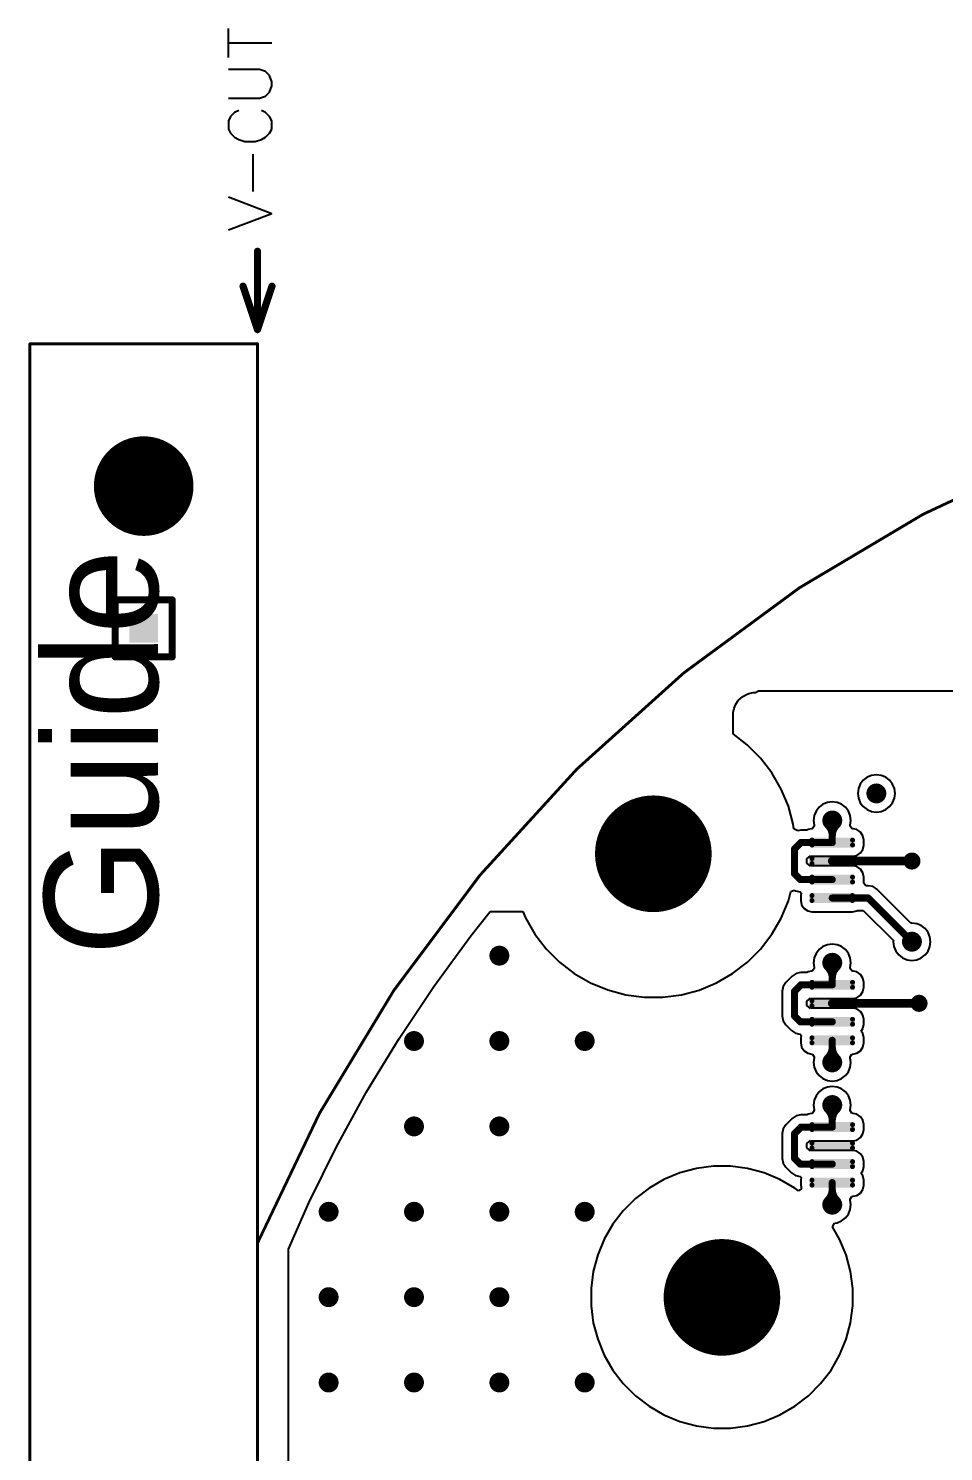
# Model space of a CAD drawing. Header units: millimetres. Extents: x 194 to 375, y 175 to 317.
# Drawn here: x 198.4 to 230.6, y 266.6 to 316.6 of the extents above; entities that cross this region are included whole.
import ezdxf

# ---------------------------------------------------------------- set-up
doc = ezdxf.new("R2010")
doc.units = ezdxf.units.MM
doc.layers.add('Mechanical20', color=56, linetype='Continuous')
doc.layers.add('TopLayer', color=1, linetype='Continuous')

# ---------------------------------------------------------------- blocks, each defined once
blk = doc.blocks.new('TSSOP_8_4')
at = {"layer": 'TopLayer', "const_width": 0.0875}
for points in [[(-1.106, 4.013, 1), (-1.019, 4.013, 1)], [(-0.931, 4.013, 1), (-0.844, 4.013, 1)], [(-0.456, 4.013, 1), (-0.369, 4.013, 1)], [(-0.281, 4.013, 1), (-0.194, 4.013, 1)], [(0.194, 4.013, 1), (0.281, 4.013, 1)], [(0.369, 4.013, 1), (0.456, 4.013, 1)], [(0.844, 4.013, 1), (0.931, 4.013, 1)], [(1.019, 4.013, 1), (1.106, 4.013, 1)], [(-1.106, 2.588, 1), (-1.019, 2.588, 1)], [(-0.931, 2.588, 1), (-0.844, 2.588, 1)], [(-0.456, 2.588, 1), (-0.369, 2.588, 1)], [(-0.281, 2.588, 1), (-0.194, 2.588, 1)], [(0.194, 2.588, 1), (0.281, 2.588, 1)], [(0.369, 2.588, 1), (0.456, 2.588, 1)], [(0.844, 2.588, 1), (0.931, 2.588, 1)], [(1.019, 2.588, 1), (1.106, 2.588, 1)], [(-1.106, -2.588, 1), (-1.019, -2.588, 1)], [(-0.931, -2.588, 1), (-0.844, -2.588, 1)], [(-0.456, -2.588, 1), (-0.369, -2.588, 1)], [(-0.281, -2.588, 1), (-0.194, -2.588, 1)], [(0.194, -2.588, 1), (0.281, -2.588, 1)], [(0.369, -2.588, 1), (0.456, -2.588, 1)], [(0.844, -2.588, 1), (0.931, -2.588, 1)], [(1.019, -2.588, 1), (1.106, -2.588, 1)], [(-1.106, -4.013, 1), (-1.019, -4.013, 1)], [(-0.931, -4.013, 1), (-0.844, -4.013, 1)], [(-0.456, -4.013, 1), (-0.369, -4.013, 1)], [(-0.281, -4.013, 1), (-0.194, -4.013, 1)], [(0.194, -4.013, 1), (0.281, -4.013, 1)], [(0.369, -4.013, 1), (0.456, -4.013, 1)], [(0.844, -4.013, 1), (0.931, -4.013, 1)], [(1.019, -4.013, 1), (1.106, -4.013, 1)]]:
    blk.add_lwpolyline(points, format="xyb", close=True, dxfattribs=at)
at = {"layer": 'TopLayer'}
for points in [[(-1.15, 2.588), (-0.8, 2.588), (-1.15, 4.013), (-0.8, 4.013)], [(-1.062, 2.5), (-0.887, 2.5), (-1.062, 4.1), (-0.887, 4.1)], [(-0.5, 2.588), (-0.15, 2.588), (-0.5, 4.013), (-0.15, 4.013)], [(-0.413, 2.5), (-0.238, 2.5), (-0.413, 4.1), (-0.238, 4.1)], [(0.15, 2.588), (0.5, 2.588), (0.15, 4.013), (0.5, 4.013)], [(0.238, 2.5), (0.413, 2.5), (0.238, 4.1), (0.413, 4.1)], [(0.8, 2.588), (1.15, 2.588), (0.8, 4.013), (1.15, 4.013)], [(0.887, 2.5), (1.062, 2.5), (0.887, 4.1), (1.062, 4.1)], [(-1.062, -4.1), (-0.887, -4.1), (-1.062, -2.5), (-0.887, -2.5)], [(-0.413, -4.1), (-0.238, -4.1), (-0.413, -2.5), (-0.238, -2.5)], [(0.238, -4.1), (0.413, -4.1), (0.238, -2.5), (0.413, -2.5)], [(0.887, -4.1), (1.062, -4.1), (0.887, -2.5), (1.062, -2.5)], [(-1.15, -4.013), (-0.8, -4.013), (-1.15, -2.588), (-0.8, -2.588)], [(-0.5, -4.013), (-0.15, -4.013), (-0.5, -2.588), (-0.15, -2.588)], [(0.15, -4.013), (0.5, -4.013), (0.15, -2.588), (0.5, -2.588)], [(0.8, -4.013), (1.15, -4.013), (0.8, -2.588), (1.15, -2.588)]]:
    blk.add_solid(points, dxfattribs=at)
blk = doc.blocks.new('TSSOP_8_5')
at = {"layer": 'TopLayer', "const_width": 0.0875}
for points in [[(-1.106, 4.013, 1), (-1.019, 4.013, 1)], [(-0.931, 4.013, 1), (-0.844, 4.013, 1)], [(-0.456, 4.013, 1), (-0.369, 4.013, 1)], [(-0.281, 4.013, 1), (-0.194, 4.013, 1)], [(0.194, 4.013, 1), (0.281, 4.013, 1)], [(0.369, 4.013, 1), (0.456, 4.013, 1)], [(0.844, 4.013, 1), (0.931, 4.013, 1)], [(1.019, 4.013, 1), (1.106, 4.013, 1)], [(-1.106, 2.588, 1), (-1.019, 2.588, 1)], [(-0.931, 2.588, 1), (-0.844, 2.588, 1)], [(-0.456, 2.588, 1), (-0.369, 2.588, 1)], [(-0.281, 2.588, 1), (-0.194, 2.588, 1)], [(0.194, 2.588, 1), (0.281, 2.588, 1)], [(0.369, 2.588, 1), (0.456, 2.588, 1)], [(0.844, 2.588, 1), (0.931, 2.588, 1)], [(1.019, 2.588, 1), (1.106, 2.588, 1)], [(-1.106, -2.588, 1), (-1.019, -2.588, 1)], [(-0.931, -2.588, 1), (-0.844, -2.588, 1)], [(-0.456, -2.588, 1), (-0.369, -2.588, 1)], [(-0.281, -2.588, 1), (-0.194, -2.588, 1)], [(0.194, -2.588, 1), (0.281, -2.588, 1)], [(0.369, -2.588, 1), (0.456, -2.588, 1)], [(0.844, -2.588, 1), (0.931, -2.588, 1)], [(1.019, -2.588, 1), (1.106, -2.588, 1)], [(-1.106, -4.013, 1), (-1.019, -4.013, 1)], [(-0.931, -4.013, 1), (-0.844, -4.013, 1)], [(-0.456, -4.013, 1), (-0.369, -4.013, 1)], [(-0.281, -4.013, 1), (-0.194, -4.013, 1)], [(0.194, -4.013, 1), (0.281, -4.013, 1)], [(0.369, -4.013, 1), (0.456, -4.013, 1)], [(0.844, -4.013, 1), (0.931, -4.013, 1)], [(1.019, -4.013, 1), (1.106, -4.013, 1)]]:
    blk.add_lwpolyline(points, format="xyb", close=True, dxfattribs=at)
at = {"layer": 'TopLayer'}
for points in [[(-1.15, 2.588), (-0.8, 2.588), (-1.15, 4.013), (-0.8, 4.013)], [(-1.062, 2.5), (-0.887, 2.5), (-1.062, 4.1), (-0.887, 4.1)], [(-0.5, 2.588), (-0.15, 2.588), (-0.5, 4.013), (-0.15, 4.013)], [(-0.413, 2.5), (-0.238, 2.5), (-0.413, 4.1), (-0.238, 4.1)], [(0.15, 2.588), (0.5, 2.588), (0.15, 4.013), (0.5, 4.013)], [(0.238, 2.5), (0.413, 2.5), (0.238, 4.1), (0.413, 4.1)], [(0.8, 2.588), (1.15, 2.588), (0.8, 4.013), (1.15, 4.013)], [(0.887, 2.5), (1.062, 2.5), (0.887, 4.1), (1.062, 4.1)], [(-1.062, -4.1), (-0.887, -4.1), (-1.062, -2.5), (-0.887, -2.5)], [(-0.413, -4.1), (-0.238, -4.1), (-0.413, -2.5), (-0.238, -2.5)], [(0.238, -4.1), (0.413, -4.1), (0.238, -2.5), (0.413, -2.5)], [(0.887, -4.1), (1.062, -4.1), (0.887, -2.5), (1.062, -2.5)], [(-1.15, -4.013), (-0.8, -4.013), (-1.15, -2.588), (-0.8, -2.588)], [(-0.5, -4.013), (-0.15, -4.013), (-0.5, -2.588), (-0.15, -2.588)], [(0.15, -4.013), (0.5, -4.013), (0.15, -2.588), (0.5, -2.588)], [(0.8, -4.013), (1.15, -4.013), (0.8, -2.588), (1.15, -2.588)]]:
    blk.add_solid(points, dxfattribs=at)
blk = doc.blocks.new('TSSOP_8_126')
at = {"layer": 'TopLayer', "const_width": 0.0875}
for points in [[(-1.106, 4.013, 1), (-1.019, 4.013, 1)], [(-0.931, 4.013, 1), (-0.844, 4.013, 1)], [(-0.456, 4.013, 1), (-0.369, 4.013, 1)], [(-0.281, 4.013, 1), (-0.194, 4.013, 1)], [(0.194, 4.013, 1), (0.281, 4.013, 1)], [(0.369, 4.013, 1), (0.456, 4.013, 1)], [(0.844, 4.013, 1), (0.931, 4.013, 1)], [(1.019, 4.013, 1), (1.106, 4.013, 1)], [(-1.106, 2.588, 1), (-1.019, 2.588, 1)], [(-0.931, 2.588, 1), (-0.844, 2.588, 1)], [(-0.456, 2.588, 1), (-0.369, 2.588, 1)], [(-0.281, 2.588, 1), (-0.194, 2.588, 1)], [(0.194, 2.588, 1), (0.281, 2.588, 1)], [(0.369, 2.588, 1), (0.456, 2.588, 1)], [(0.844, 2.588, 1), (0.931, 2.588, 1)], [(1.019, 2.588, 1), (1.106, 2.588, 1)], [(-1.106, -2.588, 1), (-1.019, -2.588, 1)], [(-0.931, -2.588, 1), (-0.844, -2.588, 1)], [(-0.456, -2.588, 1), (-0.369, -2.588, 1)], [(-0.281, -2.588, 1), (-0.194, -2.588, 1)], [(0.194, -2.588, 1), (0.281, -2.588, 1)], [(0.369, -2.588, 1), (0.456, -2.588, 1)], [(0.844, -2.588, 1), (0.931, -2.588, 1)], [(1.019, -2.588, 1), (1.106, -2.588, 1)], [(-1.106, -4.013, 1), (-1.019, -4.013, 1)], [(-0.931, -4.013, 1), (-0.844, -4.013, 1)], [(-0.456, -4.013, 1), (-0.369, -4.013, 1)], [(-0.281, -4.013, 1), (-0.194, -4.013, 1)], [(0.194, -4.013, 1), (0.281, -4.013, 1)], [(0.369, -4.013, 1), (0.456, -4.013, 1)], [(0.844, -4.013, 1), (0.931, -4.013, 1)], [(1.019, -4.013, 1), (1.106, -4.013, 1)]]:
    blk.add_lwpolyline(points, format="xyb", close=True, dxfattribs=at)
at = {"layer": 'TopLayer'}
for points in [[(-1.15, 2.588), (-0.8, 2.588), (-1.15, 4.013), (-0.8, 4.013)], [(-1.062, 2.5), (-0.887, 2.5), (-1.062, 4.1), (-0.887, 4.1)], [(-0.5, 2.588), (-0.15, 2.588), (-0.5, 4.013), (-0.15, 4.013)], [(-0.413, 2.5), (-0.238, 2.5), (-0.413, 4.1), (-0.238, 4.1)], [(0.15, 2.588), (0.5, 2.588), (0.15, 4.013), (0.5, 4.013)], [(0.238, 2.5), (0.413, 2.5), (0.238, 4.1), (0.413, 4.1)], [(0.8, 2.588), (1.15, 2.588), (0.8, 4.013), (1.15, 4.013)], [(0.887, 2.5), (1.062, 2.5), (0.887, 4.1), (1.062, 4.1)], [(-1.062, -4.1), (-0.887, -4.1), (-1.062, -2.5), (-0.887, -2.5)], [(-0.413, -4.1), (-0.238, -4.1), (-0.413, -2.5), (-0.238, -2.5)], [(0.238, -4.1), (0.413, -4.1), (0.238, -2.5), (0.413, -2.5)], [(0.887, -4.1), (1.062, -4.1), (0.887, -2.5), (1.062, -2.5)], [(-1.15, -4.013), (-0.8, -4.013), (-1.15, -2.588), (-0.8, -2.588)], [(-0.5, -4.013), (-0.15, -4.013), (-0.5, -2.588), (-0.15, -2.588)], [(0.15, -4.013), (0.5, -4.013), (0.15, -2.588), (0.5, -2.588)], [(0.8, -4.013), (1.15, -4.013), (0.8, -2.588), (1.15, -2.588)]]:
    blk.add_solid(points, dxfattribs=at)
blk = doc.blocks.new('SMTSOB_M3_2_BOT_B_161')
at = {"layer": 'TopLayer', "const_width": 2.05}
blk.add_lwpolyline([(-1.025, 0.008, 1), (1.025, 0.008, 1)], format="xyb", close=True, dxfattribs=at)
blk = doc.blocks.new('NTH4_1_174')
at = {"layer": 'TopLayer', "const_width": 2.05}
blk.add_lwpolyline([(-1.025, -0.008, 1), (1.025, -0.008, 1)], format="xyb", close=True, dxfattribs=at)

msp = doc.modelspace()

# ---------------------------------------------------------------- linework, layer by layer
at = {"layer": 'Mechanical20'}
for p, q in [((205.476, 315.566), (205.476, 316.581)), ((205.476, 316.074), (207, 316.074)), ((206.565, 315.145), (205.476, 315.145)), ((206.782, 315.072), (206.565, 315.145)), ((206.927, 314.927), (206.782, 315.072)), ((207, 314.71), (206.927, 314.927)), ((206.927, 314.347), (207, 314.564)), ((207, 314.564), (207, 314.71)), ((205.476, 314.129), (206.565, 314.129)), ((206.565, 314.129), (206.782, 314.202)), ((206.782, 314.202), (206.927, 314.347)), ((205.694, 313.628), (205.549, 313.483)), ((205.839, 313.701), (205.694, 313.628)), ((206.782, 313.628), (206.637, 313.701)), ((206.927, 313.483), (206.782, 313.628)), ((205.549, 313.483), (205.476, 313.338)), ((205.476, 313.338), (205.476, 313.048)), ((205.476, 313.048), (205.549, 312.903)), ((207, 313.338), (206.927, 313.483)), ((206.927, 312.903), (207, 313.048)), ((207, 313.048), (207, 313.338)), ((205.549, 312.903), (205.694, 312.758)), ((205.694, 312.758), (205.839, 312.685)), ((205.839, 312.685), (206.057, 312.613)), ((206.057, 312.613), (206.42, 312.613)), ((206.42, 312.613), (206.637, 312.685)), ((206.637, 312.685), (206.782, 312.758)), ((206.782, 312.758), (206.927, 312.903)), ((206.347, 310.857), (206.347, 312.163)), ((205.476, 310.661), (207, 310.08)), ((205.476, 309.5), (207, 310.08))]:
    msp.add_line(p, q, dxfattribs=at)
for points, const_width in [([(206.5, 307.75), (206.5, 308.75)], 0.254), ([(205.992, 307.524), (206.5, 306)], 0.254), ([(206.5, 306), (206.5, 307.75)], 0.254), ([(206.5, 306), (207.008, 307.524)], 0.254), ([(198.5, 305.5), (206.5, 305.5)], 0.1), ([(198.5, 206.5), (198.5, 305.5)], 0.1), ([(206.5, 263.25), (206.5, 305.5)], 0.1), ([(206.5, 262.5), (206.5, 273.9)], 0.1)]:
    msp.add_lwpolyline(points, dxfattribs=dict(at, const_width=const_width))
for points, const_width in [([(206.437, 308.75, 1), (206.564, 308.75, 1)], 0.127), ([(205.929, 307.524, 1), (206.056, 307.524, 1)], 0.127), ([(206.437, 307.75, 1), (206.564, 307.75, 1)], 0.127), ([(206.437, 307.75, 1), (206.564, 307.75, 1)], 0.127), ([(206.945, 307.524, 1), (207.072, 307.524, 1)], 0.127), ([(206.437, 306, 1), (206.564, 306, 1)], 0.127), ([(206.437, 306, 1), (206.564, 306, 1)], 0.127), ([(206.437, 306, 1), (206.564, 306, 1)], 0.127), ([(198.475, 305.5, 1), (198.525, 305.5, 1)], 0.05), ([(198.475, 305.5, 1), (198.525, 305.5, 1)], 0.05), ([(206.475, 305.5, 1), (206.525, 305.5, 1)], 0.05), ([(206.475, 305.5, 1), (206.525, 305.5, 1)], 0.05), ([(206.475, 273.9, 1), (206.525, 273.9, 1)], 0.05), ([(206.475, 273.9, 1), (206.525, 273.9, 1)], 0.05)]:
    msp.add_lwpolyline(points, format="xyb", close=True, dxfattribs=dict(at, const_width=const_width))
at = {"layer": 'Mechanical20', "const_width": 0.1}
msp.add_lwpolyline([(206.5, 273.9, -0.633005), (299.5, 278.125)], format="xyb", dxfattribs=at)
at = {"layer": 'TopLayer'}
for p, q in [((223.391, 292.962), (223.483, 293.054)), ((223.483, 293.054), (223.578, 293.123)), ((223.578, 293.123), (223.683, 293.18)), ((223.578, 293.123), (223.578, 293.123)), ((223.683, 293.18), (223.771, 293.216)), ((223.771, 293.216), (223.923, 293.246)), ((223.923, 293.246), (224, 293.25)), ((224, 293.25), (224.103, 293.309)), ((224, 293.25), (224, 293.25)), ((224.103, 293.309), (231.25, 293.309)), ((223.213, 292.463), (223.217, 292.54)), ((223.217, 292.54), (223.247, 292.691)), ((223.247, 292.691), (223.306, 292.834)), ((223.306, 292.834), (223.391, 292.962)), ((223.213, 291.791), (223.213, 292.463)), ((223.715, 291.405), (223.213, 291.791)), ((224.179, 290.941), (223.715, 291.405)), ((224.578, 290.421), (224.179, 290.941)), ((224.906, 289.854), (224.578, 290.421)), ((227.786, 290.164), (227.682, 290.028)), ((227.922, 290.268), (227.786, 290.164)), ((228.08, 290.333), (227.922, 290.268)), ((228.25, 290.356), (228.08, 290.333)), ((228.42, 290.333), (228.25, 290.356)), ((228.578, 290.268), (228.42, 290.333)), ((228.714, 290.164), (228.578, 290.268)), ((228.818, 290.028), (228.714, 290.164)), ((225.157, 289.248), (224.906, 289.854)), ((227.617, 289.87), (227.594, 289.7)), ((227.594, 289.7), (227.617, 289.53)), ((227.682, 290.028), (227.617, 289.87)), ((228.883, 289.87), (228.818, 290.028)), ((228.906, 289.7), (228.883, 289.87)), ((228.883, 289.53), (228.906, 289.7)), ((225.326, 288.615), (225.157, 289.248)), ((226.132, 289.078), (226.067, 288.92)), ((226.236, 289.214), (226.132, 289.078)), ((226.372, 289.318), (226.236, 289.214)), ((226.53, 289.383), (226.372, 289.318)), ((226.7, 289.406), (226.53, 289.383)), ((226.87, 289.383), (226.7, 289.406)), ((227.028, 289.318), (226.87, 289.383)), ((227.164, 289.214), (227.028, 289.318)), ((227.268, 289.078), (227.164, 289.214)), ((227.333, 288.92), (227.268, 289.078)), ((227.617, 289.53), (227.682, 289.372)), ((227.682, 289.372), (227.786, 289.236)), ((227.786, 289.236), (227.922, 289.132)), ((227.922, 289.132), (228.08, 289.067)), ((228.08, 289.067), (228.25, 289.044)), ((228.25, 289.044), (228.42, 289.067)), ((228.42, 289.067), (228.578, 289.132)), ((228.578, 289.132), (228.714, 289.236)), ((228.714, 289.236), (228.818, 289.372)), ((228.818, 289.372), (228.883, 289.53)), ((225.347, 288.458), (225.326, 288.615)), ((226.067, 288.554), (226.01, 288.467)), ((226.067, 288.92), (226.044, 288.75)), ((226.044, 288.75), (226.066, 288.585)), ((226.066, 288.585), (226.067, 288.554)), ((227.356, 288.75), (227.333, 288.92)), ((227.333, 288.554), (227.334, 288.585)), ((227.39, 288.467), (227.333, 288.554)), ((227.334, 288.585), (227.356, 288.75)), ((225.485, 288.385), (225.347, 288.458)), ((225.6, 288.408), (225.485, 288.385)), ((225.808, 288.408), (225.6, 288.408)), ((225.836, 288.428), (225.808, 288.408)), ((225.981, 288.456), (225.836, 288.428)), ((226.01, 288.467), (225.981, 288.456)), ((227.419, 288.456), (227.39, 288.467)), ((227.564, 288.428), (227.419, 288.456)), ((227.692, 288.342), (227.564, 288.428)), ((227.778, 288.214), (227.692, 288.342)), ((227.808, 288.062), (227.778, 288.214)), ((227.808, 287.887), (227.808, 288.062)), ((227.564, 287.522), (227.692, 287.608)), ((227.692, 287.608), (227.778, 287.736)), ((227.778, 287.736), (227.808, 287.887)), ((225.808, 287.4), (225.935, 287.503)), ((225.808, 287.25), (225.808, 287.4)), ((225.935, 287.147), (225.808, 287.25)), ((225.935, 287.503), (225.987, 287.492)), ((225.987, 287.158), (225.935, 287.147)), ((225.987, 287.492), (227.412, 287.492)), ((227.412, 287.158), (225.987, 287.158)), ((227.412, 287.492), (227.564, 287.522)), ((227.564, 287.128), (227.412, 287.158)), ((227.692, 287.042), (227.564, 287.128)), ((227.778, 286.914), (227.692, 287.042)), ((227.808, 286.762), (227.778, 286.914)), ((227.801, 286.556), (227.808, 286.587)), ((227.882, 286.458), (227.801, 286.556)), ((227.808, 286.587), (227.808, 286.762)), ((225.157, 285.922), (225.247, 286.259)), ((225.247, 286.259), (225.366, 286.303)), ((225.366, 286.303), (225.409, 286.275)), ((225.409, 286.275), (225.575, 286.242)), ((225.575, 286.242), (225.61, 286.199)), ((225.61, 286.199), (225.592, 286.112)), ((225.592, 286.112), (225.592, 285.937)), ((227.966, 286.458), (227.882, 286.458)), ((228.132, 286.425), (227.966, 286.458)), ((228.272, 286.331), (228.132, 286.425)), ((229.462, 285.142), (228.272, 286.331)), ((213.996, 284.696), (214.68, 285.549)), ((214.68, 285.549), (215.827, 285.549)), ((215.827, 285.549), (215.919, 285.326)), ((224.907, 285.317), (225.157, 285.922)), ((225.592, 285.937), (225.622, 285.786)), ((225.622, 285.786), (225.708, 285.658)), ((225.708, 285.658), (225.836, 285.572)), ((225.836, 285.572), (225.987, 285.542)), ((225.987, 285.542), (227.412, 285.542)), ((227.412, 285.542), (227.564, 285.572)), ((227.564, 285.572), (227.592, 285.592)), ((227.592, 285.592), (227.787, 285.592)), ((227.787, 285.592), (228.849, 284.529)), ((215.919, 285.326), (216.247, 284.758)), ((224.58, 284.751), (224.907, 285.317)), ((229.5, 285.147), (229.462, 285.142)), ((229.67, 285.124), (229.5, 285.147)), ((229.828, 285.059), (229.67, 285.124)), ((229.964, 284.955), (229.828, 285.059)), ((212.695, 282.922), (213.996, 284.696)), ((216.247, 284.758), (216.647, 284.237)), ((224.181, 284.231), (224.58, 284.751)), ((230.068, 284.819), (229.964, 284.955)), ((230.133, 284.661), (230.068, 284.819)), ((230.156, 284.491), (230.133, 284.661)), ((216.647, 284.237), (217.111, 283.773)), ((223.719, 283.769), (224.181, 284.231)), ((226.132, 284.078), (226.067, 283.92)), ((226.236, 284.214), (226.132, 284.078)), ((226.372, 284.318), (226.236, 284.214)), ((226.53, 284.383), (226.372, 284.318)), ((226.7, 284.406), (226.53, 284.383)), ((226.87, 284.383), (226.7, 284.406)), ((227.028, 284.318), (226.87, 284.383)), ((227.164, 284.214), (227.028, 284.318)), ((227.268, 284.078), (227.164, 284.214)), ((227.333, 283.92), (227.268, 284.078)), ((228.849, 284.529), (228.844, 284.491)), ((228.844, 284.491), (228.867, 284.321)), ((228.867, 284.321), (228.932, 284.163)), ((228.932, 284.163), (229.036, 284.027)), ((229.964, 284.027), (230.068, 284.163)), ((230.068, 284.163), (230.133, 284.321)), ((230.133, 284.321), (230.156, 284.491)), ((217.111, 283.773), (217.632, 283.373)), ((223.199, 283.37), (223.719, 283.769)), ((226.067, 283.554), (226.01, 283.467)), ((226.067, 283.92), (226.044, 283.75)), ((226.044, 283.75), (226.066, 283.585)), ((226.066, 283.585), (226.067, 283.554)), ((227.356, 283.75), (227.333, 283.92)), ((227.333, 283.554), (227.334, 283.585)), ((227.39, 283.467), (227.333, 283.554)), ((227.334, 283.585), (227.356, 283.75)), ((229.036, 284.027), (229.172, 283.923)), ((229.172, 283.923), (229.33, 283.858)), ((229.33, 283.858), (229.5, 283.835)), ((229.5, 283.835), (229.67, 283.858)), ((229.67, 283.858), (229.828, 283.923)), ((229.828, 283.923), (229.964, 284.027)), ((217.632, 283.373), (218.2, 283.045)), ((218.2, 283.045), (218.807, 282.794)), ((222.028, 282.793), (222.633, 283.043)), ((222.633, 283.043), (223.199, 283.37)), ((225.069, 283.056), (224.975, 282.916)), ((225.294, 283.281), (225.069, 283.056)), ((225.434, 283.375), (225.294, 283.281)), ((225.6, 283.408), (225.434, 283.375)), ((225.808, 283.408), (225.6, 283.408)), ((225.836, 283.428), (225.808, 283.408)), ((225.981, 283.456), (225.836, 283.428)), ((226.01, 283.467), (225.981, 283.456)), ((227.419, 283.456), (227.39, 283.467)), ((227.564, 283.428), (227.419, 283.456)), ((227.692, 283.342), (227.564, 283.428)), ((227.778, 283.214), (227.692, 283.342)), ((227.808, 283.062), (227.778, 283.214)), ((227.808, 282.887), (227.808, 283.062)), ((211.473, 281.093), (212.695, 282.922)), ((218.807, 282.794), (219.441, 282.624)), ((219.441, 282.624), (220.092, 282.538)), ((220.092, 282.538), (220.747, 282.538)), ((220.747, 282.538), (221.396, 282.623)), ((221.396, 282.623), (222.028, 282.793)), ((224.975, 282.916), (224.942, 282.75)), ((224.942, 282.75), (224.942, 281.875)), ((227.564, 282.522), (227.692, 282.608)), ((227.692, 282.608), (227.778, 282.736)), ((227.778, 282.736), (227.808, 282.887)), ((225.808, 282.4), (225.935, 282.503)), ((225.808, 282.25), (225.808, 282.4)), ((225.935, 282.147), (225.808, 282.25)), ((225.935, 282.503), (225.987, 282.492)), ((225.987, 282.158), (225.935, 282.147)), ((225.987, 282.492), (227.412, 282.492)), ((227.412, 282.158), (225.987, 282.158)), ((227.412, 282.492), (227.564, 282.522)), ((227.564, 282.128), (227.412, 282.158)), ((227.692, 282.042), (227.564, 282.128)), ((227.778, 281.914), (227.692, 282.042)), ((224.942, 281.875), (224.975, 281.709)), ((224.975, 281.709), (225.069, 281.569)), ((225.069, 281.569), (225.269, 281.369)), ((227.808, 281.762), (227.778, 281.914)), ((227.778, 281.436), (227.808, 281.587)), ((227.808, 281.587), (227.808, 281.762)), ((210.331, 279.212), (211.473, 281.093)), ((225.269, 281.369), (225.409, 281.275)), ((225.409, 281.275), (225.575, 281.242)), ((225.575, 281.242), (225.61, 281.199)), ((225.61, 281.199), (225.592, 281.112)), ((225.592, 281.112), (225.592, 280.937)), ((227.72, 281.35), (227.778, 281.436)), ((227.778, 281.264), (227.72, 281.35)), ((227.808, 281.112), (227.778, 281.264)), ((227.808, 280.937), (227.808, 281.112)), ((225.592, 280.937), (225.622, 280.786)), ((225.622, 280.786), (225.708, 280.658)), ((225.708, 280.658), (225.836, 280.572)), ((225.836, 280.572), (225.981, 280.544)), ((225.981, 280.544), (226.01, 280.533)), ((227.39, 280.533), (227.419, 280.544)), ((227.419, 280.544), (227.564, 280.572)), ((227.564, 280.572), (227.692, 280.658)), ((227.692, 280.658), (227.778, 280.786)), ((227.778, 280.786), (227.808, 280.937)), ((226.01, 280.533), (226.067, 280.446)), ((226.066, 280.415), (226.044, 280.25)), ((226.044, 280.25), (226.067, 280.08)), ((226.067, 280.446), (226.066, 280.415)), ((226.067, 280.08), (226.132, 279.922)), ((227.268, 279.922), (227.333, 280.08)), ((227.333, 280.446), (227.39, 280.533)), ((227.334, 280.415), (227.333, 280.446)), ((227.333, 280.08), (227.356, 280.25)), ((227.356, 280.25), (227.334, 280.415)), ((226.132, 279.922), (226.236, 279.786)), ((226.236, 279.786), (226.372, 279.682)), ((226.372, 279.682), (226.53, 279.617)), ((226.53, 279.617), (226.7, 279.594)), ((226.7, 279.594), (226.87, 279.617)), ((226.87, 279.617), (227.028, 279.682)), ((227.028, 279.682), (227.164, 279.786)), ((227.164, 279.786), (227.268, 279.922)), ((209.273, 277.284), (210.331, 279.212)), ((226.132, 279.078), (226.067, 278.92)), ((226.236, 279.214), (226.132, 279.078)), ((226.372, 279.318), (226.236, 279.214)), ((226.53, 279.383), (226.372, 279.318)), ((226.7, 279.406), (226.53, 279.383)), ((226.87, 279.383), (226.7, 279.406)), ((227.028, 279.318), (226.87, 279.383)), ((227.164, 279.214), (227.028, 279.318)), ((227.268, 279.078), (227.164, 279.214)), ((227.333, 278.92), (227.268, 279.078)), ((226.067, 278.554), (226.01, 278.467)), ((226.067, 278.92), (226.044, 278.75)), ((226.044, 278.75), (226.066, 278.585)), ((226.066, 278.585), (226.067, 278.554)), ((227.356, 278.75), (227.333, 278.92)), ((227.333, 278.554), (227.334, 278.585)), ((227.39, 278.467), (227.333, 278.554)), ((227.334, 278.585), (227.356, 278.75)), ((225.069, 278.056), (224.975, 277.916)), ((225.294, 278.281), (225.069, 278.056)), ((225.434, 278.375), (225.294, 278.281)), ((225.6, 278.408), (225.434, 278.375)), ((225.808, 278.408), (225.6, 278.408)), ((225.836, 278.428), (225.808, 278.408)), ((225.981, 278.456), (225.836, 278.428)), ((226.01, 278.467), (225.981, 278.456)), ((227.419, 278.456), (227.39, 278.467)), ((227.564, 278.428), (227.419, 278.456)), ((227.692, 278.342), (227.564, 278.428)), ((227.778, 278.214), (227.692, 278.342)), ((227.808, 278.062), (227.778, 278.214)), ((227.808, 277.887), (227.808, 278.062)), ((224.975, 277.916), (224.942, 277.75)), ((224.942, 277.75), (224.942, 276.875)), ((227.564, 277.522), (227.692, 277.608)), ((227.692, 277.608), (227.778, 277.736)), ((227.778, 277.736), (227.808, 277.887)), ((208.3, 275.31), (209.273, 277.284)), ((225.808, 277.4), (225.935, 277.503)), ((225.808, 277.25), (225.808, 277.4)), ((225.935, 277.147), (225.808, 277.25)), ((225.935, 277.503), (225.987, 277.492)), ((225.987, 277.158), (225.935, 277.147)), ((225.987, 277.492), (227.412, 277.492)), ((227.412, 277.158), (225.987, 277.158)), ((227.412, 277.492), (227.564, 277.522)), ((227.564, 277.128), (227.412, 277.158)), ((227.692, 277.042), (227.564, 277.128)), ((227.778, 276.914), (227.692, 277.042)), ((222.522, 276.6), (221.924, 276.521)), ((223.125, 276.6), (222.522, 276.6)), ((223.722, 276.521), (223.125, 276.6)), ((224.942, 276.875), (224.975, 276.709)), ((224.975, 276.709), (225.069, 276.569)), ((225.069, 276.569), (225.269, 276.369)), ((227.808, 276.762), (227.778, 276.914)), ((227.778, 276.436), (227.808, 276.587)), ((227.808, 276.587), (227.808, 276.762)), ((220.784, 276.134), (220.262, 275.833)), ((221.341, 276.365), (220.784, 276.134)), ((221.924, 276.521), (221.341, 276.365)), ((224.305, 276.365), (223.722, 276.521)), ((224.862, 276.134), (224.305, 276.365)), ((225.384, 275.833), (224.862, 276.134)), ((225.269, 276.369), (225.409, 276.275)), ((225.409, 276.275), (225.575, 276.242)), ((225.575, 276.242), (225.61, 276.199)), ((225.61, 276.199), (225.592, 276.113)), ((225.592, 276.113), (225.592, 275.937)), ((227.72, 276.35), (227.778, 276.436)), ((227.778, 276.264), (227.72, 276.35)), ((227.808, 276.113), (227.778, 276.264)), ((227.808, 275.937), (227.808, 276.113)), ((220.262, 275.833), (219.784, 275.466)), ((225.513, 275.734), (225.384, 275.833)), ((225.539, 275.747), (225.513, 275.734)), ((225.617, 275.815), (225.539, 275.747)), ((225.592, 275.937), (225.617, 275.815)), ((227.39, 275.533), (227.419, 275.544)), ((227.419, 275.544), (227.564, 275.572)), ((227.564, 275.572), (227.692, 275.658)), ((227.692, 275.658), (227.778, 275.786)), ((227.778, 275.786), (227.808, 275.937)), ((207.584, 273.683), (208.3, 275.31)), ((219.357, 275.039), (218.99, 274.561)), ((219.784, 275.466), (219.357, 275.039)), ((227.268, 274.922), (227.333, 275.08)), ((227.333, 275.446), (227.39, 275.533)), ((227.334, 275.415), (227.333, 275.446)), ((227.333, 275.08), (227.356, 275.25)), ((227.356, 275.25), (227.334, 275.415)), ((218.99, 274.561), (218.689, 274.039)), ((226.708, 274.471), (226.778, 274.605)), ((226.778, 274.605), (226.87, 274.617)), ((226.87, 274.617), (227.028, 274.682)), ((227.028, 274.682), (227.164, 274.786)), ((227.164, 274.786), (227.268, 274.922)), ((218.689, 274.039), (218.458, 273.482)), ((226.958, 274.039), (226.708, 274.471)), ((227.188, 273.482), (226.958, 274.039)), ((207.584, 262.5), (207.584, 273.683)), ((218.458, 273.482), (218.302, 272.899)), ((227.344, 272.899), (227.188, 273.482)), ((218.302, 272.899), (218.223, 272.301)), ((227.423, 272.301), (227.344, 272.899)), ((218.223, 272.301), (218.223, 271.698)), ((227.423, 271.698), (227.423, 272.301)), ((218.223, 271.698), (218.302, 271.101)), ((227.344, 271.101), (227.423, 271.698)), ((218.302, 271.101), (218.458, 270.518)), ((227.188, 270.518), (227.344, 271.101)), ((218.458, 270.518), (218.689, 269.961)), ((226.958, 269.961), (227.188, 270.518)), ((218.689, 269.961), (218.99, 269.439)), ((226.656, 269.439), (226.958, 269.961)), ((218.99, 269.439), (219.357, 268.96)), ((226.289, 268.96), (226.656, 269.439)), ((219.357, 268.96), (219.784, 268.534)), ((225.863, 268.534), (226.289, 268.96)), ((219.784, 268.534), (220.262, 268.167)), ((220.262, 268.167), (220.784, 267.866)), ((224.862, 267.866), (225.384, 268.167)), ((225.384, 268.167), (225.863, 268.534)), ((220.784, 267.866), (221.341, 267.635)), ((221.341, 267.635), (221.924, 267.479)), ((223.722, 267.479), (224.305, 267.635)), ((224.305, 267.635), (224.862, 267.866)), ((221.924, 267.479), (222.522, 267.4)), ((222.522, 267.4), (223.125, 267.4)), ((223.125, 267.4), (223.722, 267.479))]:
    msp.add_line(p, q, dxfattribs=at)
for points, const_width in [([(201.625, 300.5, 1), (203.375, 300.5, 1)], 1.75), ([(201.438, 296.5, 1), (201.563, 296.5, 1)], 0.125), ([(201.438, 296.5, 1), (201.563, 296.5, 1)], 0.125), ([(203.438, 296.5, 1), (203.563, 296.5, 1)], 0.125), ([(203.438, 296.5, 1), (203.563, 296.5, 1)], 0.125), ([(201.438, 294.5, 1), (201.563, 294.5, 1)], 0.125), ([(201.438, 294.5, 1), (201.563, 294.5, 1)], 0.125), ([(203.438, 294.5, 1), (203.563, 294.5, 1)], 0.125), ([(203.438, 294.5, 1), (203.563, 294.5, 1)], 0.125), ([(228.075, 289.7, 1), (228.425, 289.7, 1)], 0.35), ([(226.525, 288.75, 1), (226.875, 288.75, 1)], 0.35), ([(226.478, 288.591, 1), (226.603, 288.591, 1)], 0.125), ([(226.637, 288.75, 1), (226.762, 288.75, 1)], 0.125), ([(226.797, 288.591, 1), (226.922, 288.591, 1)], 0.125), ([(225.537, 287.975, 1), (225.662, 287.975, 1)], 0.125), ([(225.537, 287.975, 1), (225.662, 287.975, 1)], 0.125), ([(226.637, 288.207, 1), (226.762, 288.207, 1)], 0.125), ([(226.637, 288.207, 1), (226.762, 288.207, 1)], 0.125), ([(226.637, 287.975, 1), (226.762, 287.975, 1)], 0.125), ([(226.637, 287.975, 1), (226.762, 287.975, 1)], 0.125), ([(225.313, 287.75, 1), (225.437, 287.75, 1)], 0.125), ([(225.313, 287.75, 1), (225.437, 287.75, 1)], 0.125), ([(229.35, 287.325, 1), (229.65, 287.325, 1)], 0.3), ([(226.625, 287.325, 1), (226.775, 287.325, 1)], 0.15), ([(229.425, 287.325, 1), (229.575, 287.325, 1)], 0.15), ([(225.313, 286.875, 1), (225.437, 286.875, 1)], 0.125), ([(225.313, 286.875, 1), (225.437, 286.875, 1)], 0.125), ([(225.513, 286.675, 1), (225.638, 286.675, 1)], 0.125), ([(225.513, 286.675, 1), (225.638, 286.675, 1)], 0.125), ([(226.637, 286.675, 1), (226.762, 286.675, 1)], 0.125), ([(226.637, 286.025, 1), (226.762, 286.025, 1)], 0.125), ([(227.904, 286.025, 1), (228.029, 286.025, 1)], 0.125), ([(227.904, 286.025, 1), (228.029, 286.025, 1)], 0.125), ([(229.325, 284.491, 1), (229.675, 284.491, 1)], 0.35), ([(229.438, 284.491, 1), (229.562, 284.491, 1)], 0.125), ([(214.825, 284, 1), (215.175, 284, 1)], 0.35), ([(226.525, 283.75, 1), (226.875, 283.75, 1)], 0.35), ([(226.478, 283.591, 1), (226.603, 283.591, 1)], 0.125), ([(226.637, 283.75, 1), (226.762, 283.75, 1)], 0.125), ([(226.797, 283.591, 1), (226.922, 283.591, 1)], 0.125), ([(225.537, 282.975, 1), (225.662, 282.975, 1)], 0.125), ([(225.537, 282.975, 1), (225.662, 282.975, 1)], 0.125), ([(226.637, 283.207, 1), (226.762, 283.207, 1)], 0.125), ([(226.637, 283.207, 1), (226.762, 283.207, 1)], 0.125), ([(226.637, 282.975, 1), (226.762, 282.975, 1)], 0.125), ([(226.637, 282.975, 1), (226.762, 282.975, 1)], 0.125), ([(225.313, 282.75, 1), (225.437, 282.75, 1)], 0.125), ([(225.313, 282.75, 1), (225.437, 282.75, 1)], 0.125), ([(229.6, 282.325, 1), (229.9, 282.325, 1)], 0.3), ([(226.625, 282.325, 1), (226.775, 282.325, 1)], 0.15), ([(229.675, 282.325, 1), (229.825, 282.325, 1)], 0.15), ([(225.313, 281.875, 1), (225.437, 281.875, 1)], 0.125), ([(225.313, 281.875, 1), (225.437, 281.875, 1)], 0.125), ([(225.513, 281.675, 1), (225.638, 281.675, 1)], 0.125), ([(225.513, 281.675, 1), (225.638, 281.675, 1)], 0.125), ([(226.637, 281.675, 1), (226.762, 281.675, 1)], 0.125), ([(211.825, 281, 1), (212.175, 281, 1)], 0.35), ([(214.825, 281, 1), (215.175, 281, 1)], 0.35), ([(217.825, 281, 1), (218.175, 281, 1)], 0.35), ([(226.637, 281.025, 1), (226.762, 281.025, 1)], 0.125), ([(226.525, 280.25, 1), (226.875, 280.25, 1)], 0.35), ([(226.637, 280.793, 1), (226.762, 280.793, 1)], 0.125), ([(226.637, 280.793, 1), (226.762, 280.793, 1)], 0.125), ([(226.478, 280.409, 1), (226.603, 280.409, 1)], 0.125), ([(226.637, 280.25, 1), (226.762, 280.25, 1)], 0.125), ([(226.797, 280.409, 1), (226.922, 280.409, 1)], 0.125), ([(226.525, 278.75, 1), (226.875, 278.75, 1)], 0.35), ([(226.478, 278.591, 1), (226.603, 278.591, 1)], 0.125), ([(226.637, 278.75, 1), (226.762, 278.75, 1)], 0.125), ([(226.797, 278.591, 1), (226.922, 278.591, 1)], 0.125), ([(211.825, 278, 1), (212.175, 278, 1)], 0.35), ([(214.825, 278, 1), (215.175, 278, 1)], 0.35), ([(225.537, 277.975, 1), (225.662, 277.975, 1)], 0.125), ([(225.537, 277.975, 1), (225.662, 277.975, 1)], 0.125), ([(226.637, 278.207, 1), (226.762, 278.207, 1)], 0.125), ([(226.637, 278.207, 1), (226.762, 278.207, 1)], 0.125), ([(226.637, 277.975, 1), (226.762, 277.975, 1)], 0.125), ([(226.637, 277.975, 1), (226.762, 277.975, 1)], 0.125), ([(225.313, 277.75, 1), (225.437, 277.75, 1)], 0.125), ([(225.313, 277.75, 1), (225.437, 277.75, 1)], 0.125), ([(225.313, 276.875, 1), (225.437, 276.875, 1)], 0.125), ([(225.313, 276.875, 1), (225.437, 276.875, 1)], 0.125), ([(225.513, 276.675, 1), (225.638, 276.675, 1)], 0.125), ([(225.513, 276.675, 1), (225.638, 276.675, 1)], 0.125), ([(226.637, 276.675, 1), (226.762, 276.675, 1)], 0.125), ([(226.637, 276.025, 1), (226.762, 276.025, 1)], 0.125), ([(226.525, 275.25, 1), (226.875, 275.25, 1)], 0.35), ([(226.637, 275.793, 1), (226.762, 275.793, 1)], 0.125), ([(226.637, 275.793, 1), (226.762, 275.793, 1)], 0.125), ([(208.825, 275, 1), (209.175, 275, 1)], 0.35), ([(211.825, 275, 1), (212.175, 275, 1)], 0.35), ([(214.825, 275, 1), (215.175, 275, 1)], 0.35), ([(217.825, 275, 1), (218.175, 275, 1)], 0.35), ([(226.478, 275.409, 1), (226.603, 275.409, 1)], 0.125), ([(226.637, 275.25, 1), (226.762, 275.25, 1)], 0.125), ([(226.797, 275.409, 1), (226.922, 275.409, 1)], 0.125), ([(208.825, 272, 1), (209.175, 272, 1)], 0.35), ([(211.825, 272, 1), (212.175, 272, 1)], 0.35), ([(214.825, 272, 1), (215.175, 272, 1)], 0.35), ([(208.825, 269, 1), (209.175, 269, 1)], 0.35), ([(211.825, 269, 1), (212.175, 269, 1)], 0.35), ([(214.825, 269, 1), (215.175, 269, 1)], 0.35), ([(217.825, 269, 1), (218.175, 269, 1)], 0.35)]:
    msp.add_lwpolyline(points, format="xyb", close=True, dxfattribs=dict(at, const_width=const_width))
for points, const_width in [([(201.5, 294.5), (201.5, 296.5)], 0.25), ([(201.5, 296.5), (203.5, 296.5)], 0.25), ([(203.5, 294.5), (203.5, 296.5)], 0.25), ([(201.5, 294.5), (203.5, 294.5)], 0.25), ([(226.7, 287.975), (226.7, 288.75)], 0.25), ([(225.375, 287.75), (225.6, 287.975)], 0.25), ([(225.6, 287.975), (226.7, 287.975)], 0.25), ([(225.375, 286.875), (225.375, 287.75)], 0.25), ([(226.7, 287.325), (229.5, 287.325)], 0.3), ([(225.375, 286.875), (225.575, 286.675)], 0.25), ([(225.575, 286.675), (226.7, 286.675)], 0.25), ([(226.7, 286.025), (227.966, 286.025)], 0.25), ([(227.966, 286.025), (229.5, 284.491)], 0.25), ([(226.7, 282.975), (226.7, 283.75)], 0.25), ([(225.375, 282.75), (225.6, 282.975)], 0.25), ([(225.6, 282.975), (226.7, 282.975)], 0.25), ([(225.375, 281.875), (225.375, 282.75)], 0.25), ([(226.7, 282.325), (229.75, 282.325)], 0.3), ([(225.375, 281.875), (225.575, 281.675)], 0.25), ([(225.575, 281.675), (226.7, 281.675)], 0.25), ([(226.7, 280.25), (226.7, 281.025)], 0.25), ([(226.7, 277.975), (226.7, 278.75)], 0.25), ([(225.375, 277.75), (225.6, 277.975)], 0.25), ([(225.6, 277.975), (226.7, 277.975)], 0.25), ([(225.375, 276.875), (225.375, 277.75)], 0.25), ([(225.375, 276.875), (225.575, 276.675)], 0.25), ([(225.575, 276.675), (226.7, 276.675)], 0.25), ([(226.7, 275.25), (226.7, 276.025)], 0.25)]:
    msp.add_lwpolyline(points, dxfattribs=dict(at, const_width=const_width))
at = {"layer": 'TopLayer', "const_width": 0.25}
for points in [[(226.541, 288.591, -0.198912), (226.7, 288.207)], [(226.7, 288.207, -0.198912), (226.859, 288.591)], [(226.541, 283.591, -0.198912), (226.7, 283.207)], [(226.7, 283.207, -0.198912), (226.859, 283.591)], [(226.7, 280.793, -0.198912), (226.541, 280.409)], [(226.859, 280.409, -0.198912), (226.7, 280.793)], [(226.541, 278.591, -0.198912), (226.7, 278.207)], [(226.7, 278.207, -0.198912), (226.859, 278.591)], [(226.7, 275.793, -0.198912), (226.541, 275.409)], [(226.859, 275.409, -0.198912), (226.7, 275.793)]]:
    msp.add_lwpolyline(points, format="xyb", dxfattribs=at)
at = {"layer": 'TopLayer'}
msp.add_solid([(203, 295), (203, 296), (202, 295), (202, 296)], dxfattribs=at)

# ---------------------------------------------------------------- block references
msp.add_blockref('NTH4_1_174', (220.412, 287.588))
for name, p, rotation in [('TSSOP_8_4', (230, 287), 90), ('TSSOP_8_5', (230, 282), 90), ('TSSOP_8_126', (230, 277), 90), ('SMTSOB_M3_2_BOT_B_161', (222.823, 272), 180)]:
    msp.add_blockref(name, p, dxfattribs=dict(rotation=rotation))

# ---------------------------------------------------------------- texts
at = {"layer": 'Mechanical20'}
msp.add_text('Guide', height=4, rotation=90, dxfattribs=at).set_placement((203, 284))

doc.saveas('drawing.dxf')
